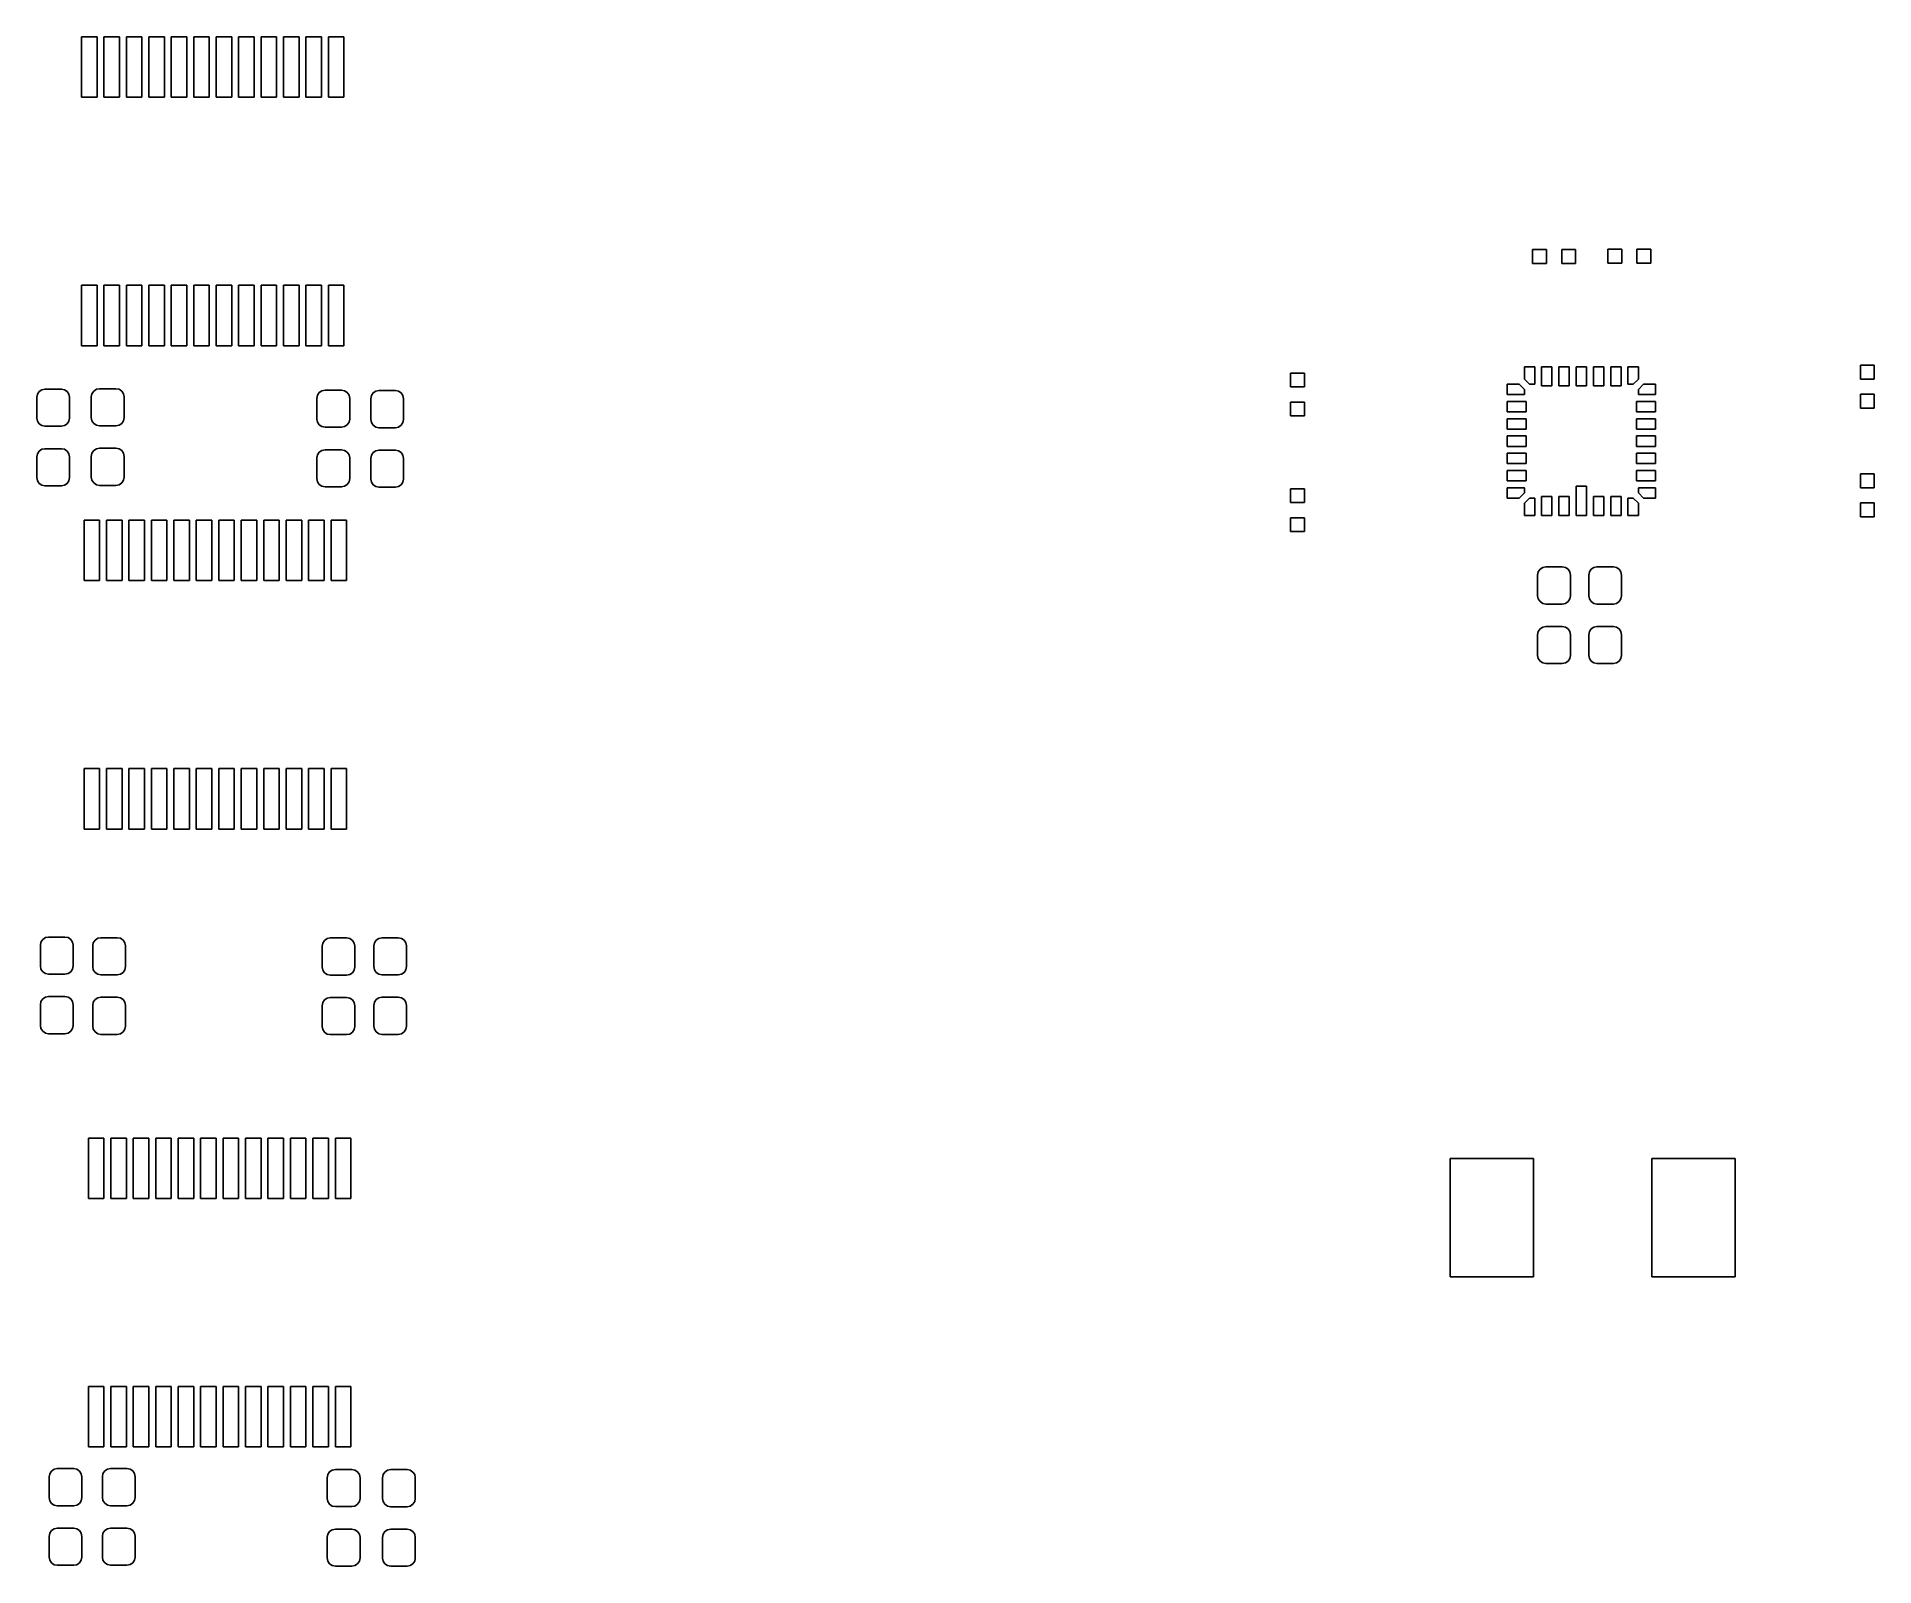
# Model space of a CAD drawing. Extents: x 80.7 to 133.9, y -100.9 to -56.6.
import ezdxf

# ---------------------------------------------------------------- set-up
doc = ezdxf.new("R2010")
doc.units = 0
doc.layers.add('BLACK', color=7, linetype='CONTINUOUS')

msp = doc.modelspace()

# ---------------------------------------------------------------- linework, layer by layer
at = {"layer": 'BLACK', "linetype": 'CONTINUOUS'}
for p, q in [((82, -58.375), (82, -56.625)), ((82, -56.625), (82.45, -56.625)), ((82.45, -56.625), (82.45, -58.375)), ((82.65, -58.375), (82.65, -56.625)), ((82.65, -56.625), (83.1, -56.625)), ((83.1, -56.625), (83.1, -58.375)), ((83.3, -58.375), (83.3, -56.625)), ((83.3, -56.625), (83.75, -56.625)), ((83.75, -56.625), (83.75, -58.375)), ((83.95, -58.375), (83.95, -56.625)), ((83.95, -56.625), (84.4, -56.625)), ((84.4, -56.625), (84.4, -58.375)), ((84.6, -58.375), (84.6, -56.625)), ((84.6, -56.625), (85.05, -56.625)), ((85.05, -56.625), (85.05, -58.375)), ((85.25, -58.375), (85.25, -56.625)), ((85.25, -56.625), (85.7, -56.625)), ((85.7, -56.625), (85.7, -58.375)), ((85.9, -58.375), (85.9, -56.625)), ((85.9, -56.625), (86.35, -56.625)), ((86.35, -56.625), (86.35, -58.375)), ((86.55, -58.375), (86.55, -56.625)), ((86.55, -56.625), (87, -56.625)), ((87, -56.625), (87, -58.375)), ((87.2, -58.375), (87.2, -56.625)), ((87.2, -56.625), (87.65, -56.625)), ((87.65, -56.625), (87.65, -58.375)), ((87.85, -58.375), (87.85, -56.625)), ((87.85, -56.625), (88.3, -56.625)), ((88.3, -56.625), (88.3, -58.375)), ((88.5, -58.375), (88.5, -56.625)), ((88.5, -56.625), (88.95, -56.625)), ((88.95, -56.625), (88.95, -58.375)), ((89.15, -58.375), (89.15, -56.625)), ((89.15, -56.625), (89.6, -56.625)), ((89.6, -56.625), (89.6, -58.375)), ((82.45, -58.375), (82, -58.375)), ((83.1, -58.375), (82.65, -58.375)), ((83.75, -58.375), (83.3, -58.375)), ((84.4, -58.375), (83.95, -58.375)), ((85.05, -58.375), (84.6, -58.375)), ((85.7, -58.375), (85.25, -58.375)), ((86.35, -58.375), (85.9, -58.375)), ((87, -58.375), (86.55, -58.375)), ((87.65, -58.375), (87.2, -58.375)), ((88.3, -58.375), (87.85, -58.375)), ((88.95, -58.375), (88.5, -58.375)), ((89.6, -58.375), (89.15, -58.375)), ((124.015, -63.19), (124.015, -62.79)), ((124.015, -62.79), (124.415, -62.79)), ((124.415, -63.19), (124.015, -63.19)), ((124.415, -62.79), (124.415, -63.19)), ((124.855, -63.19), (124.855, -62.79)), ((124.855, -62.79), (125.255, -62.79)), ((125.255, -63.19), (124.855, -63.19)), ((125.255, -62.79), (125.255, -63.19)), ((126.1925, -63.18), (126.1925, -62.78)), ((126.1925, -62.78), (126.5925, -62.78)), ((126.5925, -63.18), (126.1925, -63.18)), ((126.5925, -62.78), (126.5925, -63.18)), ((127.0325, -63.18), (127.0325, -62.78)), ((127.0325, -62.78), (127.4325, -62.78)), ((127.4325, -63.18), (127.0325, -63.18)), ((127.4325, -62.78), (127.4325, -63.18)), ((82, -65.575), (82, -63.825)), ((82, -63.825), (82.45, -63.825)), ((82.45, -63.825), (82.45, -65.575)), ((82.65, -65.575), (82.65, -63.825)), ((82.65, -63.825), (83.1, -63.825)), ((83.1, -63.825), (83.1, -65.575)), ((83.3, -65.575), (83.3, -63.825)), ((83.3, -63.825), (83.75, -63.825)), ((83.75, -63.825), (83.75, -65.575)), ((83.95, -65.575), (83.95, -63.825)), ((83.95, -63.825), (84.4, -63.825)), ((84.4, -63.825), (84.4, -65.575)), ((84.6, -65.575), (84.6, -63.825)), ((84.6, -63.825), (85.05, -63.825)), ((85.05, -63.825), (85.05, -65.575)), ((85.25, -65.575), (85.25, -63.825)), ((85.25, -63.825), (85.7, -63.825)), ((85.7, -63.825), (85.7, -65.575)), ((85.9, -65.575), (85.9, -63.825)), ((85.9, -63.825), (86.35, -63.825)), ((86.35, -63.825), (86.35, -65.575)), ((86.55, -65.575), (86.55, -63.825)), ((86.55, -63.825), (87, -63.825)), ((87, -63.825), (87, -65.575)), ((87.2, -65.575), (87.2, -63.825)), ((87.2, -63.825), (87.65, -63.825)), ((87.65, -63.825), (87.65, -65.575)), ((87.85, -65.575), (87.85, -63.825)), ((87.85, -63.825), (88.3, -63.825)), ((88.3, -63.825), (88.3, -65.575)), ((88.5, -65.575), (88.5, -63.825)), ((88.5, -63.825), (88.95, -63.825)), ((88.95, -63.825), (88.95, -65.575)), ((89.15, -65.575), (89.15, -63.825)), ((89.15, -63.825), (89.6, -63.825)), ((89.6, -63.825), (89.6, -65.575)), ((82.45, -65.575), (82, -65.575)), ((83.1, -65.575), (82.65, -65.575)), ((83.75, -65.575), (83.3, -65.575)), ((84.4, -65.575), (83.95, -65.575)), ((85.05, -65.575), (84.6, -65.575)), ((85.7, -65.575), (85.25, -65.575)), ((86.35, -65.575), (85.9, -65.575)), ((87, -65.575), (86.55, -65.575)), ((87.65, -65.575), (87.2, -65.575)), ((88.3, -65.575), (87.85, -65.575)), ((88.95, -65.575), (88.5, -65.575)), ((89.6, -65.575), (89.15, -65.575)), ((117.005, -66.77), (117.005, -66.37)), ((117.005, -66.37), (117.405, -66.37)), ((117.405, -66.37), (117.405, -66.77)), ((123.775, -66.54), (123.775, -66.19)), ((123.775, -66.19), (124.075, -66.19)), ((124.075, -66.19), (124.075, -66.54)), ((124.275, -66.74), (124.275, -66.19)), ((124.275, -66.19), (124.575, -66.19)), ((124.575, -66.19), (124.575, -66.74)), ((124.775, -66.74), (124.775, -66.19)), ((124.775, -66.19), (125.075, -66.19)), ((125.075, -66.19), (125.075, -66.74)), ((125.275, -66.74), (125.275, -66.19)), ((125.275, -66.19), (125.575, -66.19)), ((125.575, -66.19), (125.575, -66.74)), ((125.775, -66.74), (125.775, -66.19)), ((125.775, -66.19), (126.075, -66.19)), ((126.075, -66.19), (126.075, -66.74)), ((126.275, -66.74), (126.275, -66.19)), ((126.275, -66.19), (126.575, -66.19)), ((126.575, -66.19), (126.575, -66.74)), ((126.775, -66.69), (126.775, -66.19)), ((126.775, -66.19), (127.075, -66.19)), ((127.075, -66.19), (127.075, -66.54)), ((133.505, -66.54), (133.505, -66.14)), ((133.505, -66.14), (133.905, -66.14)), ((133.905, -66.14), (133.905, -66.54)), ((80.705, -67.07), (80.723079, -66.979113)), ((80.723079, -66.979113), (80.774562, -66.902062)), ((80.774562, -66.902062), (80.851613, -66.850579)), ((80.851613, -66.850579), (80.9425, -66.8325)), ((80.9425, -66.8325), (81.4175, -66.8325)), ((81.4175, -66.8325), (81.508387, -66.850579)), ((81.508387, -66.850579), (81.585438, -66.902062)), ((81.585438, -66.902062), (81.636921, -66.979113)), ((81.636921, -66.979113), (81.655, -67.07)), ((82.285, -67.0575), (82.303079, -66.966613)), ((82.303079, -66.966613), (82.354562, -66.889562)), ((82.354562, -66.889562), (82.431613, -66.838079)), ((82.431613, -66.838079), (82.5225, -66.82)), ((82.5225, -66.82), (82.9975, -66.82)), ((82.9975, -66.82), (83.088387, -66.838079)), ((83.088387, -66.838079), (83.165438, -66.889562)), ((83.165438, -66.889562), (83.216921, -66.966613)), ((83.216921, -66.966613), (83.235, -67.0575)), ((88.815, -67.1), (88.833079, -67.009113)), ((88.833079, -67.009113), (88.884562, -66.932062)), ((88.884562, -66.932062), (88.961613, -66.880579)), ((88.961613, -66.880579), (89.0525, -66.8625)), ((89.0525, -66.8625), (89.5275, -66.8625)), ((89.5275, -66.8625), (89.618387, -66.880579)), ((89.618387, -66.880579), (89.695438, -66.932062)), ((89.695438, -66.932062), (89.746921, -67.009113)), ((89.746921, -67.009113), (89.765, -67.1)), ((90.375, -67.1125), (90.393079, -67.021613)), ((90.393079, -67.021613), (90.444562, -66.944562)), ((90.444562, -66.944562), (90.521613, -66.893079)), ((90.521613, -66.893079), (90.6125, -66.875)), ((90.6125, -66.875), (91.0875, -66.875)), ((91.0875, -66.875), (91.178387, -66.893079)), ((91.178387, -66.893079), (91.255438, -66.944562)), ((91.255438, -66.944562), (91.306921, -67.021613)), ((91.306921, -67.021613), (91.325, -67.1125)), ((117.405, -66.77), (117.005, -66.77)), ((123.275, -66.99), (123.275, -66.69)), ((123.275, -66.69), (123.625, -66.69)), ((123.625, -66.99), (123.275, -66.99)), ((123.625, -66.69), (123.775, -66.84)), ((123.775, -66.99), (123.625, -66.99)), ((123.925, -66.69), (123.775, -66.54)), ((123.775, -66.84), (123.775, -66.99)), ((124.075, -66.69), (123.925, -66.69)), ((124.075, -66.54), (124.075, -66.69)), ((124.575, -66.74), (124.275, -66.74)), ((125.075, -66.74), (124.775, -66.74)), ((125.575, -66.74), (125.275, -66.74)), ((126.075, -66.74), (125.775, -66.74)), ((126.575, -66.74), (126.275, -66.74)), ((126.925, -66.69), (126.775, -66.69)), ((127.075, -66.54), (126.925, -66.69)), ((127.075, -66.84), (127.225, -66.69)), ((127.075, -66.99), (127.075, -66.84)), ((127.225, -66.99), (127.075, -66.99)), ((127.225, -66.69), (127.575, -66.69)), ((127.575, -66.99), (127.225, -66.99)), ((127.575, -66.69), (127.575, -66.99)), ((133.905, -66.54), (133.505, -66.54)), ((133.505, -67.38), (133.505, -66.98)), ((133.505, -66.98), (133.905, -66.98)), ((133.905, -66.98), (133.905, -67.38)), ((80.705, -67.67), (80.705, -67.07)), ((81.655, -67.07), (81.655, -67.67)), ((82.285, -67.6575), (82.285, -67.0575)), ((83.235, -67.0575), (83.235, -67.6575)), ((88.815, -67.7), (88.815, -67.1)), ((89.765, -67.1), (89.765, -67.7)), ((90.375, -67.7125), (90.375, -67.1125)), ((91.325, -67.1125), (91.325, -67.7125)), ((117.005, -67.61), (117.005, -67.21)), ((117.005, -67.21), (117.405, -67.21)), ((117.405, -67.21), (117.405, -67.61)), ((123.275, -67.49), (123.275, -67.19)), ((123.275, -67.19), (123.825, -67.19)), ((123.825, -67.49), (123.275, -67.49)), ((123.825, -67.19), (123.825, -67.49)), ((127.025, -67.49), (127.025, -67.19)), ((127.025, -67.19), (127.575, -67.19)), ((127.575, -67.49), (127.025, -67.49)), ((127.575, -67.19), (127.575, -67.49)), ((133.905, -67.38), (133.505, -67.38)), ((80.723079, -67.760887), (80.705, -67.67)), ((80.774562, -67.837938), (80.723079, -67.760887)), ((80.851613, -67.889421), (80.774562, -67.837938)), ((80.9425, -67.9075), (80.851613, -67.889421)), ((81.4175, -67.9075), (80.9425, -67.9075)), ((81.508387, -67.889421), (81.4175, -67.9075)), ((81.585438, -67.837938), (81.508387, -67.889421)), ((81.636921, -67.760887), (81.585438, -67.837938)), ((81.655, -67.67), (81.636921, -67.760887)), ((82.303079, -67.748387), (82.285, -67.6575)), ((82.354562, -67.825438), (82.303079, -67.748387)), ((82.431613, -67.876921), (82.354562, -67.825438)), ((82.5225, -67.895), (82.431613, -67.876921)), ((82.9975, -67.895), (82.5225, -67.895)), ((83.088387, -67.876921), (82.9975, -67.895)), ((83.165438, -67.825438), (83.088387, -67.876921)), ((83.216921, -67.748387), (83.165438, -67.825438)), ((83.235, -67.6575), (83.216921, -67.748387)), ((88.833079, -67.790887), (88.815, -67.7)), ((88.884562, -67.867938), (88.833079, -67.790887)), ((88.961613, -67.919421), (88.884562, -67.867938)), ((89.0525, -67.9375), (88.961613, -67.919421)), ((89.5275, -67.9375), (89.0525, -67.9375)), ((89.618387, -67.919421), (89.5275, -67.9375)), ((89.695438, -67.867938), (89.618387, -67.919421)), ((89.746921, -67.790887), (89.695438, -67.867938)), ((89.765, -67.7), (89.746921, -67.790887)), ((90.393079, -67.803387), (90.375, -67.7125)), ((90.444562, -67.880438), (90.393079, -67.803387)), ((90.521613, -67.931921), (90.444562, -67.880438)), ((90.6125, -67.95), (90.521613, -67.931921)), ((91.0875, -67.95), (90.6125, -67.95)), ((91.178387, -67.931921), (91.0875, -67.95)), ((91.255438, -67.880438), (91.178387, -67.931921)), ((91.306921, -67.803387), (91.255438, -67.880438)), ((91.325, -67.7125), (91.306921, -67.803387)), ((117.405, -67.61), (117.005, -67.61)), ((123.275, -67.99), (123.275, -67.69)), ((123.275, -67.69), (123.825, -67.69)), ((123.825, -67.99), (123.275, -67.99)), ((123.825, -67.69), (123.825, -67.99)), ((127.025, -67.99), (127.025, -67.69)), ((127.025, -67.69), (127.575, -67.69)), ((127.575, -67.99), (127.025, -67.99)), ((127.575, -67.69), (127.575, -67.99)), ((80.723079, -68.704113), (80.774562, -68.627062)), ((80.774562, -68.627062), (80.851613, -68.575579)), ((80.851613, -68.575579), (80.9425, -68.5575)), ((80.9425, -68.5575), (81.4175, -68.5575)), ((81.4175, -68.5575), (81.508387, -68.575579)), ((81.508387, -68.575579), (81.585438, -68.627062)), ((81.585438, -68.627062), (81.636921, -68.704113)), ((82.303079, -68.691613), (82.354562, -68.614562)), ((82.354562, -68.614562), (82.431613, -68.563079)), ((82.431613, -68.563079), (82.5225, -68.545)), ((82.5225, -68.545), (82.9975, -68.545)), ((82.9975, -68.545), (83.088387, -68.563079)), ((83.088387, -68.563079), (83.165438, -68.614562)), ((83.165438, -68.614562), (83.216921, -68.691613)), ((88.884562, -68.657062), (88.961613, -68.605579)), ((88.961613, -68.605579), (89.0525, -68.5875)), ((89.0525, -68.5875), (89.5275, -68.5875)), ((89.5275, -68.5875), (89.618387, -68.605579)), ((89.618387, -68.605579), (89.695438, -68.657062)), ((90.444562, -68.669562), (90.521613, -68.618079)), ((90.521613, -68.618079), (90.6125, -68.6)), ((90.6125, -68.6), (91.0875, -68.6)), ((91.0875, -68.6), (91.178387, -68.618079)), ((91.178387, -68.618079), (91.255438, -68.669562)), ((123.275, -68.49), (123.275, -68.19)), ((123.275, -68.19), (123.825, -68.19)), ((123.825, -68.49), (123.275, -68.49)), ((123.825, -68.19), (123.825, -68.49)), ((127.025, -68.49), (127.025, -68.19)), ((127.025, -68.19), (127.575, -68.19)), ((127.575, -68.49), (127.025, -68.49)), ((127.575, -68.19), (127.575, -68.49)), ((80.705, -68.795), (80.723079, -68.704113)), ((80.705, -69.395), (80.705, -68.795)), ((81.636921, -68.704113), (81.655, -68.795)), ((81.655, -68.795), (81.655, -69.395)), ((82.285, -68.7825), (82.303079, -68.691613)), ((82.285, -69.3825), (82.285, -68.7825)), ((83.216921, -68.691613), (83.235, -68.7825)), ((83.235, -68.7825), (83.235, -69.3825)), ((88.815, -68.825), (88.833079, -68.734113)), ((88.815, -69.425), (88.815, -68.825)), ((88.833079, -68.734113), (88.884562, -68.657062)), ((89.695438, -68.657062), (89.746921, -68.734113)), ((89.746921, -68.734113), (89.765, -68.825)), ((89.765, -68.825), (89.765, -69.425)), ((90.375, -68.8375), (90.393079, -68.746613)), ((90.375, -69.4375), (90.375, -68.8375)), ((90.393079, -68.746613), (90.444562, -68.669562)), ((91.255438, -68.669562), (91.306921, -68.746613)), ((91.306921, -68.746613), (91.325, -68.8375)), ((91.325, -68.8375), (91.325, -69.4375)), ((123.275, -68.99), (123.275, -68.69)), ((123.275, -68.69), (123.825, -68.69)), ((123.825, -68.99), (123.275, -68.99)), ((123.825, -68.69), (123.825, -68.99)), ((127.025, -68.99), (127.025, -68.69)), ((127.025, -68.69), (127.575, -68.69)), ((127.575, -68.99), (127.025, -68.99)), ((127.575, -68.69), (127.575, -68.99)), ((80.723079, -69.485887), (80.705, -69.395)), ((80.774562, -69.562938), (80.723079, -69.485887)), ((80.851613, -69.614421), (80.774562, -69.562938)), ((80.9425, -69.6325), (80.851613, -69.614421)), ((81.4175, -69.6325), (80.9425, -69.6325)), ((81.508387, -69.614421), (81.4175, -69.6325)), ((81.585438, -69.562938), (81.508387, -69.614421)), ((81.636921, -69.485887), (81.585438, -69.562938)), ((81.655, -69.395), (81.636921, -69.485887)), ((82.303079, -69.473387), (82.285, -69.3825)), ((82.354562, -69.550438), (82.303079, -69.473387)), ((82.431613, -69.601921), (82.354562, -69.550438)), ((82.5225, -69.62), (82.431613, -69.601921)), ((82.9975, -69.62), (82.5225, -69.62)), ((83.088387, -69.601921), (82.9975, -69.62)), ((83.165438, -69.550438), (83.088387, -69.601921)), ((83.216921, -69.473387), (83.165438, -69.550438)), ((83.235, -69.3825), (83.216921, -69.473387)), ((88.833079, -69.515887), (88.815, -69.425)), ((88.884562, -69.592938), (88.833079, -69.515887)), ((88.961613, -69.644421), (88.884562, -69.592938)), ((89.0525, -69.6625), (88.961613, -69.644421)), ((89.5275, -69.6625), (89.0525, -69.6625)), ((89.618387, -69.644421), (89.5275, -69.6625)), ((89.695438, -69.592938), (89.618387, -69.644421)), ((89.746921, -69.515887), (89.695438, -69.592938)), ((89.765, -69.425), (89.746921, -69.515887)), ((90.393079, -69.528387), (90.375, -69.4375)), ((90.444562, -69.605438), (90.393079, -69.528387)), ((90.521613, -69.656921), (90.444562, -69.605438)), ((90.6125, -69.675), (90.521613, -69.656921)), ((91.0875, -69.675), (90.6125, -69.675)), ((91.178387, -69.656921), (91.0875, -69.675)), ((91.255438, -69.605438), (91.178387, -69.656921)), ((91.306921, -69.528387), (91.255438, -69.605438)), ((91.325, -69.4375), (91.306921, -69.528387)), ((123.275, -69.49), (123.275, -69.19)), ((123.275, -69.19), (123.825, -69.19)), ((123.825, -69.49), (123.275, -69.49)), ((123.275, -69.99), (123.275, -69.69)), ((123.275, -69.69), (123.775, -69.69)), ((123.775, -69.69), (123.775, -69.84)), ((123.825, -69.19), (123.825, -69.49)), ((125.275, -70.49), (125.275, -69.64)), ((125.275, -69.64), (125.575, -69.64)), ((125.575, -69.64), (125.575, -70.49)), ((127.025, -69.49), (127.025, -69.19)), ((127.025, -69.19), (127.575, -69.19)), ((127.575, -69.49), (127.025, -69.49)), ((127.075, -69.84), (127.075, -69.69)), ((127.075, -69.69), (127.575, -69.69)), ((127.575, -69.19), (127.575, -69.49)), ((127.575, -69.69), (127.575, -69.99)), ((133.505, -69.69), (133.505, -69.29)), ((133.505, -69.29), (133.905, -69.29)), ((133.905, -69.69), (133.505, -69.69)), ((133.905, -69.29), (133.905, -69.69)), ((117.005, -70.12), (117.005, -69.72)), ((117.005, -69.72), (117.405, -69.72)), ((117.405, -70.12), (117.005, -70.12)), ((117.405, -69.72), (117.405, -70.12)), ((123.625, -69.99), (123.275, -69.99)), ((123.775, -69.84), (123.625, -69.99)), ((123.775, -70.14), (123.925, -69.99)), ((123.775, -70.49), (123.775, -70.14)), ((123.925, -69.99), (124.075, -69.99)), ((124.075, -69.99), (124.075, -70.49)), ((124.275, -70.49), (124.275, -69.94)), ((124.275, -69.94), (124.575, -69.94)), ((124.575, -69.94), (124.575, -70.49)), ((124.775, -70.49), (124.775, -69.94)), ((124.775, -69.94), (125.075, -69.94)), ((125.075, -69.94), (125.075, -70.49)), ((125.775, -70.49), (125.775, -69.94)), ((125.775, -69.94), (126.075, -69.94)), ((126.075, -69.94), (126.075, -70.49)), ((126.275, -70.49), (126.275, -69.94)), ((126.275, -69.94), (126.575, -69.94)), ((126.575, -69.94), (126.575, -70.49)), ((126.775, -70.49), (126.775, -69.99)), ((126.775, -69.99), (126.925, -69.99)), ((126.925, -69.99), (127.075, -70.14)), ((127.225, -69.99), (127.075, -69.84)), ((127.075, -70.14), (127.075, -70.49)), ((127.575, -69.99), (127.225, -69.99)), ((133.505, -70.53), (133.505, -70.13)), ((133.505, -70.13), (133.905, -70.13)), ((133.905, -70.13), (133.905, -70.53)), ((82.075, -72.375), (82.075, -70.625)), ((82.075, -70.625), (82.525, -70.625)), ((82.525, -70.625), (82.525, -72.375)), ((82.725, -72.375), (82.725, -70.625)), ((82.725, -70.625), (83.175, -70.625)), ((83.175, -70.625), (83.175, -72.375)), ((83.375, -72.375), (83.375, -70.625)), ((83.375, -70.625), (83.825, -70.625)), ((83.825, -70.625), (83.825, -72.375)), ((84.025, -72.375), (84.025, -70.625)), ((84.025, -70.625), (84.475, -70.625)), ((84.475, -70.625), (84.475, -72.375)), ((84.675, -72.375), (84.675, -70.625)), ((84.675, -70.625), (85.125, -70.625)), ((85.125, -70.625), (85.125, -72.375)), ((85.325, -72.375), (85.325, -70.625)), ((85.325, -70.625), (85.775, -70.625)), ((85.775, -70.625), (85.775, -72.375)), ((85.975, -72.375), (85.975, -70.625)), ((85.975, -70.625), (86.425, -70.625)), ((86.425, -70.625), (86.425, -72.375)), ((86.625, -72.375), (86.625, -70.625)), ((86.625, -70.625), (87.075, -70.625)), ((87.075, -70.625), (87.075, -72.375)), ((87.275, -72.375), (87.275, -70.625)), ((87.275, -70.625), (87.725, -70.625)), ((87.725, -70.625), (87.725, -72.375)), ((87.925, -72.375), (87.925, -70.625)), ((87.925, -70.625), (88.375, -70.625)), ((88.375, -70.625), (88.375, -72.375)), ((88.575, -72.375), (88.575, -70.625)), ((88.575, -70.625), (89.025, -70.625)), ((89.025, -70.625), (89.025, -72.375)), ((89.225, -72.375), (89.225, -70.625)), ((89.225, -70.625), (89.675, -70.625)), ((89.675, -70.625), (89.675, -72.375)), ((117.005, -70.96), (117.005, -70.56)), ((117.005, -70.56), (117.405, -70.56)), ((117.405, -70.56), (117.405, -70.96)), ((124.075, -70.49), (123.775, -70.49)), ((124.575, -70.49), (124.275, -70.49)), ((125.075, -70.49), (124.775, -70.49)), ((125.575, -70.49), (125.275, -70.49)), ((126.075, -70.49), (125.775, -70.49)), ((126.575, -70.49), (126.275, -70.49)), ((127.075, -70.49), (126.775, -70.49)), ((133.905, -70.53), (133.505, -70.53)), ((117.405, -70.96), (117.005, -70.96)), ((124.16, -72.22), (124.178079, -72.129113)), ((124.16, -72.82), (124.16, -72.22)), ((124.178079, -72.129113), (124.229562, -72.052062)), ((124.229562, -72.052062), (124.306613, -72.000579)), ((124.306613, -72.000579), (124.3975, -71.9825)), ((124.3975, -71.9825), (124.8725, -71.9825)), ((124.8725, -71.9825), (124.963387, -72.000579)), ((124.963387, -72.000579), (125.040438, -72.052062)), ((125.040438, -72.052062), (125.091921, -72.129113)), ((125.091921, -72.129113), (125.11, -72.22)), ((125.11, -72.22), (125.11, -72.82)), ((125.64, -72.22), (125.658079, -72.129113)), ((125.64, -72.82), (125.64, -72.22)), ((125.658079, -72.129113), (125.709562, -72.052062)), ((125.709562, -72.052062), (125.786613, -72.000579)), ((125.786613, -72.000579), (125.8775, -71.9825)), ((125.8775, -71.9825), (126.3525, -71.9825)), ((126.3525, -71.9825), (126.443387, -72.000579)), ((126.443387, -72.000579), (126.520438, -72.052062)), ((126.520438, -72.052062), (126.571921, -72.129113)), ((126.571921, -72.129113), (126.59, -72.22)), ((126.59, -72.22), (126.59, -72.82)), ((82.525, -72.375), (82.075, -72.375)), ((83.175, -72.375), (82.725, -72.375)), ((83.825, -72.375), (83.375, -72.375)), ((84.475, -72.375), (84.025, -72.375)), ((85.125, -72.375), (84.675, -72.375)), ((85.775, -72.375), (85.325, -72.375)), ((86.425, -72.375), (85.975, -72.375)), ((87.075, -72.375), (86.625, -72.375)), ((87.725, -72.375), (87.275, -72.375)), ((88.375, -72.375), (87.925, -72.375)), ((89.025, -72.375), (88.575, -72.375)), ((89.675, -72.375), (89.225, -72.375)), ((124.178079, -72.910887), (124.16, -72.82)), ((125.11, -72.82), (125.091921, -72.910887)), ((125.658079, -72.910887), (125.64, -72.82)), ((126.59, -72.82), (126.571921, -72.910887)), ((124.229562, -72.987938), (124.178079, -72.910887)), ((124.306613, -73.039421), (124.229562, -72.987938)), ((124.3975, -73.0575), (124.306613, -73.039421)), ((124.8725, -73.0575), (124.3975, -73.0575)), ((124.963387, -73.039421), (124.8725, -73.0575)), ((125.040438, -72.987938), (124.963387, -73.039421)), ((125.091921, -72.910887), (125.040438, -72.987938)), ((125.709562, -72.987938), (125.658079, -72.910887)), ((125.786613, -73.039421), (125.709562, -72.987938)), ((125.8775, -73.0575), (125.786613, -73.039421)), ((126.3525, -73.0575), (125.8775, -73.0575)), ((126.443387, -73.039421), (126.3525, -73.0575)), ((126.520438, -72.987938), (126.443387, -73.039421)), ((126.571921, -72.910887), (126.520438, -72.987938)), ((124.16, -73.945), (124.178079, -73.854113)), ((124.16, -74.545), (124.16, -73.945)), ((124.178079, -73.854113), (124.229562, -73.777062)), ((124.229562, -73.777062), (124.306613, -73.725579)), ((124.306613, -73.725579), (124.3975, -73.7075)), ((124.3975, -73.7075), (124.8725, -73.7075)), ((124.8725, -73.7075), (124.963387, -73.725579)), ((124.963387, -73.725579), (125.040438, -73.777062)), ((125.040438, -73.777062), (125.091921, -73.854113)), ((125.091921, -73.854113), (125.11, -73.945)), ((125.11, -73.945), (125.11, -74.545)), ((125.64, -73.945), (125.658079, -73.854113)), ((125.64, -74.545), (125.64, -73.945)), ((125.658079, -73.854113), (125.709562, -73.777062)), ((125.709562, -73.777062), (125.786613, -73.725579)), ((125.786613, -73.725579), (125.8775, -73.7075)), ((125.8775, -73.7075), (126.3525, -73.7075)), ((126.3525, -73.7075), (126.443387, -73.725579)), ((126.443387, -73.725579), (126.520438, -73.777062)), ((126.520438, -73.777062), (126.571921, -73.854113)), ((126.571921, -73.854113), (126.59, -73.945)), ((126.59, -73.945), (126.59, -74.545)), ((124.178079, -74.635887), (124.16, -74.545)), ((124.229562, -74.712938), (124.178079, -74.635887)), ((124.306613, -74.764421), (124.229562, -74.712938)), ((124.3975, -74.7825), (124.306613, -74.764421)), ((124.8725, -74.7825), (124.3975, -74.7825)), ((124.963387, -74.764421), (124.8725, -74.7825)), ((125.040438, -74.712938), (124.963387, -74.764421)), ((125.091921, -74.635887), (125.040438, -74.712938)), ((125.11, -74.545), (125.091921, -74.635887)), ((125.658079, -74.635887), (125.64, -74.545)), ((125.709562, -74.712938), (125.658079, -74.635887)), ((125.786613, -74.764421), (125.709562, -74.712938)), ((125.8775, -74.7825), (125.786613, -74.764421)), ((126.3525, -74.7825), (125.8775, -74.7825)), ((126.443387, -74.764421), (126.3525, -74.7825)), ((126.520438, -74.712938), (126.443387, -74.764421)), ((126.571921, -74.635887), (126.520438, -74.712938)), ((126.59, -74.545), (126.571921, -74.635887)), ((82.075, -79.575), (82.075, -77.825)), ((82.075, -77.825), (82.525, -77.825)), ((82.525, -77.825), (82.525, -79.575)), ((82.725, -79.575), (82.725, -77.825)), ((82.725, -77.825), (83.175, -77.825)), ((83.175, -77.825), (83.175, -79.575)), ((83.375, -79.575), (83.375, -77.825)), ((83.375, -77.825), (83.825, -77.825)), ((83.825, -77.825), (83.825, -79.575)), ((84.025, -79.575), (84.025, -77.825)), ((84.025, -77.825), (84.475, -77.825)), ((84.475, -77.825), (84.475, -79.575)), ((84.675, -79.575), (84.675, -77.825)), ((84.675, -77.825), (85.125, -77.825)), ((85.125, -77.825), (85.125, -79.575)), ((85.325, -79.575), (85.325, -77.825)), ((85.325, -77.825), (85.775, -77.825)), ((85.775, -77.825), (85.775, -79.575)), ((85.975, -79.575), (85.975, -77.825)), ((85.975, -77.825), (86.425, -77.825)), ((86.425, -77.825), (86.425, -79.575)), ((86.625, -79.575), (86.625, -77.825)), ((86.625, -77.825), (87.075, -77.825)), ((87.075, -77.825), (87.075, -79.575)), ((87.275, -79.575), (87.275, -77.825)), ((87.275, -77.825), (87.725, -77.825)), ((87.725, -77.825), (87.725, -79.575)), ((87.925, -79.575), (87.925, -77.825)), ((87.925, -77.825), (88.375, -77.825)), ((88.375, -77.825), (88.375, -79.575)), ((88.575, -79.575), (88.575, -77.825)), ((88.575, -77.825), (89.025, -77.825)), ((89.025, -77.825), (89.025, -79.575)), ((89.225, -79.575), (89.225, -77.825)), ((89.225, -77.825), (89.675, -77.825)), ((89.675, -77.825), (89.675, -79.575)), ((82.525, -79.575), (82.075, -79.575)), ((83.175, -79.575), (82.725, -79.575)), ((83.825, -79.575), (83.375, -79.575)), ((84.475, -79.575), (84.025, -79.575)), ((85.125, -79.575), (84.675, -79.575)), ((85.775, -79.575), (85.325, -79.575)), ((86.425, -79.575), (85.975, -79.575)), ((87.075, -79.575), (86.625, -79.575)), ((87.725, -79.575), (87.275, -79.575)), ((88.375, -79.575), (87.925, -79.575)), ((89.025, -79.575), (88.575, -79.575)), ((89.675, -79.575), (89.225, -79.575)), ((80.809, -82.9405), (80.827079, -82.849613)), ((80.809, -83.5405), (80.809, -82.9405)), ((80.827079, -82.849613), (80.878562, -82.772562)), ((80.878562, -82.772562), (80.955613, -82.721079)), ((80.955613, -82.721079), (81.0465, -82.703)), ((81.0465, -82.703), (81.5215, -82.703)), ((81.5215, -82.703), (81.612387, -82.721079)), ((81.612387, -82.721079), (81.689438, -82.772562)), ((81.689438, -82.772562), (81.740921, -82.849613)), ((81.740921, -82.849613), (81.759, -82.9405)), ((81.759, -82.9405), (81.759, -83.5405)), ((82.325, -82.96), (82.343079, -82.869113)), ((82.325, -83.56), (82.325, -82.96)), ((82.343079, -82.869113), (82.394562, -82.792062)), ((82.394562, -82.792062), (82.471613, -82.740579)), ((82.471613, -82.740579), (82.5625, -82.7225)), ((82.5625, -82.7225), (83.0375, -82.7225)), ((83.0375, -82.7225), (83.128387, -82.740579)), ((83.128387, -82.740579), (83.205438, -82.792062)), ((83.205438, -82.792062), (83.256921, -82.869113)), ((83.256921, -82.869113), (83.275, -82.96)), ((83.275, -82.96), (83.275, -83.56)), ((88.965, -82.968), (88.983079, -82.877113)), ((88.965, -83.568), (88.965, -82.968)), ((88.983079, -82.877113), (89.034562, -82.800062)), ((89.034562, -82.800062), (89.111613, -82.748579)), ((89.111613, -82.748579), (89.2025, -82.7305)), ((89.2025, -82.7305), (89.6775, -82.7305)), ((89.6775, -82.7305), (89.768387, -82.748579)), ((89.768387, -82.748579), (89.845438, -82.800062)), ((89.845438, -82.800062), (89.896921, -82.877113)), ((89.896921, -82.877113), (89.915, -82.968)), ((89.915, -82.968), (89.915, -83.568)), ((90.461, -82.9605), (90.479079, -82.869613)), ((90.461, -83.5605), (90.461, -82.9605)), ((90.479079, -82.869613), (90.530562, -82.792562)), ((90.530562, -82.792562), (90.607613, -82.741079)), ((90.607613, -82.741079), (90.6985, -82.723)), ((90.6985, -82.723), (91.1735, -82.723)), ((91.1735, -82.723), (91.264387, -82.741079)), ((91.264387, -82.741079), (91.341438, -82.792562)), ((91.341438, -82.792562), (91.392921, -82.869613)), ((91.392921, -82.869613), (91.411, -82.9605)), ((91.411, -82.9605), (91.411, -83.5605)), ((80.827079, -83.631387), (80.809, -83.5405)), ((80.878562, -83.708438), (80.827079, -83.631387)), ((80.955613, -83.759921), (80.878562, -83.708438)), ((81.0465, -83.778), (80.955613, -83.759921)), ((81.5215, -83.778), (81.0465, -83.778)), ((81.612387, -83.759921), (81.5215, -83.778)), ((81.689438, -83.708438), (81.612387, -83.759921)), ((81.740921, -83.631387), (81.689438, -83.708438)), ((81.759, -83.5405), (81.740921, -83.631387)), ((82.343079, -83.650887), (82.325, -83.56)), ((82.394562, -83.727938), (82.343079, -83.650887)), ((82.471613, -83.779421), (82.394562, -83.727938)), ((82.5625, -83.7975), (82.471613, -83.779421)), ((83.0375, -83.7975), (82.5625, -83.7975)), ((83.128387, -83.779421), (83.0375, -83.7975)), ((83.205438, -83.727938), (83.128387, -83.779421)), ((83.256921, -83.650887), (83.205438, -83.727938)), ((83.275, -83.56), (83.256921, -83.650887)), ((88.983079, -83.658887), (88.965, -83.568)), ((89.034562, -83.735938), (88.983079, -83.658887)), ((89.111613, -83.787421), (89.034562, -83.735938)), ((89.2025, -83.8055), (89.111613, -83.787421)), ((89.6775, -83.8055), (89.2025, -83.8055)), ((89.768387, -83.787421), (89.6775, -83.8055)), ((89.845438, -83.735938), (89.768387, -83.787421)), ((89.896921, -83.658887), (89.845438, -83.735938)), ((89.915, -83.568), (89.896921, -83.658887)), ((90.479079, -83.651387), (90.461, -83.5605)), ((90.530562, -83.728438), (90.479079, -83.651387)), ((90.607613, -83.779921), (90.530562, -83.728438)), ((90.6985, -83.798), (90.607613, -83.779921)), ((91.1735, -83.798), (90.6985, -83.798)), ((91.264387, -83.779921), (91.1735, -83.798)), ((91.341438, -83.728438), (91.264387, -83.779921)), ((91.392921, -83.651387), (91.341438, -83.728438)), ((91.411, -83.5605), (91.392921, -83.651387)), ((80.809, -84.6655), (80.827079, -84.574613)), ((80.827079, -84.574613), (80.878562, -84.497562)), ((80.878562, -84.497562), (80.955613, -84.446079)), ((80.955613, -84.446079), (81.0465, -84.428)), ((81.0465, -84.428), (81.5215, -84.428)), ((81.5215, -84.428), (81.612387, -84.446079)), ((81.612387, -84.446079), (81.689438, -84.497562)), ((81.689438, -84.497562), (81.740921, -84.574613)), ((81.740921, -84.574613), (81.759, -84.6655)), ((82.343079, -84.594113), (82.394562, -84.517062)), ((82.394562, -84.517062), (82.471613, -84.465579)), ((82.471613, -84.465579), (82.5625, -84.4475)), ((82.5625, -84.4475), (83.0375, -84.4475)), ((83.0375, -84.4475), (83.128387, -84.465579)), ((83.128387, -84.465579), (83.205438, -84.517062)), ((83.205438, -84.517062), (83.256921, -84.594113)), ((88.983079, -84.602113), (89.034562, -84.525062)), ((89.034562, -84.525062), (89.111613, -84.473579)), ((89.111613, -84.473579), (89.2025, -84.4555)), ((89.2025, -84.4555), (89.6775, -84.4555)), ((89.6775, -84.4555), (89.768387, -84.473579)), ((89.768387, -84.473579), (89.845438, -84.525062)), ((89.845438, -84.525062), (89.896921, -84.602113)), ((90.479079, -84.594613), (90.530562, -84.517562)), ((90.530562, -84.517562), (90.607613, -84.466079)), ((90.607613, -84.466079), (90.6985, -84.448)), ((90.6985, -84.448), (91.1735, -84.448)), ((91.1735, -84.448), (91.264387, -84.466079)), ((91.264387, -84.466079), (91.341438, -84.517562)), ((91.341438, -84.517562), (91.392921, -84.594613)), ((80.809, -85.2655), (80.809, -84.6655)), ((81.759, -84.6655), (81.759, -85.2655)), ((82.325, -84.685), (82.343079, -84.594113)), ((82.325, -85.285), (82.325, -84.685)), ((83.256921, -84.594113), (83.275, -84.685)), ((83.275, -84.685), (83.275, -85.285)), ((88.965, -84.693), (88.983079, -84.602113)), ((88.965, -85.293), (88.965, -84.693)), ((89.896921, -84.602113), (89.915, -84.693)), ((89.915, -84.693), (89.915, -85.293)), ((90.461, -84.6855), (90.479079, -84.594613)), ((90.461, -85.2855), (90.461, -84.6855)), ((91.392921, -84.594613), (91.411, -84.6855)), ((91.411, -84.6855), (91.411, -85.2855)), ((80.827079, -85.356387), (80.809, -85.2655)), ((80.878562, -85.433438), (80.827079, -85.356387)), ((80.955613, -85.484921), (80.878562, -85.433438)), ((81.0465, -85.503), (80.955613, -85.484921)), ((81.5215, -85.503), (81.0465, -85.503)), ((81.612387, -85.484921), (81.5215, -85.503)), ((81.689438, -85.433438), (81.612387, -85.484921)), ((81.740921, -85.356387), (81.689438, -85.433438)), ((81.759, -85.2655), (81.740921, -85.356387)), ((82.343079, -85.375887), (82.325, -85.285)), ((82.394562, -85.452938), (82.343079, -85.375887)), ((82.471613, -85.504421), (82.394562, -85.452938)), ((82.5625, -85.5225), (82.471613, -85.504421)), ((83.0375, -85.5225), (82.5625, -85.5225)), ((83.128387, -85.504421), (83.0375, -85.5225)), ((83.205438, -85.452938), (83.128387, -85.504421)), ((83.256921, -85.375887), (83.205438, -85.452938)), ((83.275, -85.285), (83.256921, -85.375887)), ((88.983079, -85.383887), (88.965, -85.293)), ((89.034562, -85.460938), (88.983079, -85.383887)), ((89.111613, -85.512421), (89.034562, -85.460938)), ((89.2025, -85.5305), (89.111613, -85.512421)), ((89.6775, -85.5305), (89.2025, -85.5305)), ((89.768387, -85.512421), (89.6775, -85.5305)), ((89.845438, -85.460938), (89.768387, -85.512421)), ((89.896921, -85.383887), (89.845438, -85.460938)), ((89.915, -85.293), (89.896921, -85.383887)), ((90.479079, -85.376387), (90.461, -85.2855)), ((90.530562, -85.453438), (90.479079, -85.376387)), ((90.607613, -85.504921), (90.530562, -85.453438)), ((90.6985, -85.523), (90.607613, -85.504921)), ((91.1735, -85.523), (90.6985, -85.523)), ((91.264387, -85.504921), (91.1735, -85.523)), ((91.341438, -85.453438), (91.264387, -85.504921)), ((91.392921, -85.376387), (91.341438, -85.453438)), ((91.411, -85.2855), (91.392921, -85.376387)), ((82.2, -90.275), (82.2, -88.525)), ((82.2, -88.525), (82.65, -88.525)), ((82.65, -88.525), (82.65, -90.275)), ((82.85, -90.275), (82.85, -88.525)), ((82.85, -88.525), (83.3, -88.525)), ((83.3, -88.525), (83.3, -90.275)), ((83.5, -90.275), (83.5, -88.525)), ((83.5, -88.525), (83.95, -88.525)), ((83.95, -88.525), (83.95, -90.275)), ((84.15, -90.275), (84.15, -88.525)), ((84.15, -88.525), (84.6, -88.525)), ((84.6, -88.525), (84.6, -90.275)), ((84.8, -90.275), (84.8, -88.525)), ((84.8, -88.525), (85.25, -88.525)), ((85.25, -88.525), (85.25, -90.275)), ((85.45, -90.275), (85.45, -88.525)), ((85.45, -88.525), (85.9, -88.525)), ((85.9, -88.525), (85.9, -90.275)), ((86.1, -90.275), (86.1, -88.525)), ((86.1, -88.525), (86.55, -88.525)), ((86.55, -88.525), (86.55, -90.275)), ((86.75, -90.275), (86.75, -88.525)), ((86.75, -88.525), (87.2, -88.525)), ((87.2, -88.525), (87.2, -90.275)), ((87.4, -90.275), (87.4, -88.525)), ((87.4, -88.525), (87.85, -88.525)), ((87.85, -88.525), (87.85, -90.275)), ((88.05, -90.275), (88.05, -88.525)), ((88.05, -88.525), (88.5, -88.525)), ((88.5, -88.525), (88.5, -90.275)), ((88.7, -90.275), (88.7, -88.525)), ((88.7, -88.525), (89.15, -88.525)), ((89.15, -88.525), (89.15, -90.275)), ((89.35, -90.275), (89.35, -88.525)), ((89.35, -88.525), (89.8, -88.525)), ((89.8, -88.525), (89.8, -90.275)), ((121.6275, -92.5445), (121.6275, -89.1155)), ((121.6275, -89.1155), (124.0405, -89.1155)), ((124.0405, -89.1155), (124.0405, -92.5445)), ((127.4695, -92.5445), (127.4695, -89.1155)), ((127.4695, -89.1155), (129.8825, -89.1155)), ((129.8825, -89.1155), (129.8825, -92.5445)), ((82.65, -90.275), (82.2, -90.275)), ((83.3, -90.275), (82.85, -90.275)), ((83.95, -90.275), (83.5, -90.275)), ((84.6, -90.275), (84.15, -90.275)), ((85.25, -90.275), (84.8, -90.275)), ((85.9, -90.275), (85.45, -90.275)), ((86.55, -90.275), (86.1, -90.275)), ((87.2, -90.275), (86.75, -90.275)), ((87.85, -90.275), (87.4, -90.275)), ((88.5, -90.275), (88.05, -90.275)), ((89.15, -90.275), (88.7, -90.275)), ((89.8, -90.275), (89.35, -90.275)), ((124.0405, -92.5445), (121.6275, -92.5445)), ((129.8825, -92.5445), (127.4695, -92.5445)), ((82.2, -97.475), (82.2, -95.725)), ((82.2, -95.725), (82.65, -95.725)), ((82.65, -95.725), (82.65, -97.475)), ((82.85, -97.475), (82.85, -95.725)), ((82.85, -95.725), (83.3, -95.725)), ((83.3, -95.725), (83.3, -97.475)), ((83.5, -97.475), (83.5, -95.725)), ((83.5, -95.725), (83.95, -95.725)), ((83.95, -95.725), (83.95, -97.475)), ((84.15, -97.475), (84.15, -95.725)), ((84.15, -95.725), (84.6, -95.725)), ((84.6, -95.725), (84.6, -97.475)), ((84.8, -97.475), (84.8, -95.725)), ((84.8, -95.725), (85.25, -95.725)), ((85.25, -95.725), (85.25, -97.475)), ((85.45, -97.475), (85.45, -95.725)), ((85.45, -95.725), (85.9, -95.725)), ((85.9, -95.725), (85.9, -97.475)), ((86.1, -97.475), (86.1, -95.725)), ((86.1, -95.725), (86.55, -95.725)), ((86.55, -95.725), (86.55, -97.475)), ((86.75, -97.475), (86.75, -95.725)), ((86.75, -95.725), (87.2, -95.725)), ((87.2, -95.725), (87.2, -97.475)), ((87.4, -97.475), (87.4, -95.725)), ((87.4, -95.725), (87.85, -95.725)), ((87.85, -95.725), (87.85, -97.475)), ((88.05, -97.475), (88.05, -95.725)), ((88.05, -95.725), (88.5, -95.725)), ((88.5, -95.725), (88.5, -97.475)), ((88.7, -97.475), (88.7, -95.725)), ((88.7, -95.725), (89.15, -95.725)), ((89.15, -95.725), (89.15, -97.475)), ((89.35, -97.475), (89.35, -95.725)), ((89.35, -95.725), (89.8, -95.725)), ((89.8, -95.725), (89.8, -97.475)), ((82.65, -97.475), (82.2, -97.475)), ((83.3, -97.475), (82.85, -97.475)), ((83.95, -97.475), (83.5, -97.475)), ((84.6, -97.475), (84.15, -97.475)), ((85.25, -97.475), (84.8, -97.475)), ((85.9, -97.475), (85.45, -97.475)), ((86.55, -97.475), (86.1, -97.475)), ((87.2, -97.475), (86.75, -97.475)), ((87.85, -97.475), (87.4, -97.475)), ((88.5, -97.475), (88.05, -97.475)), ((89.15, -97.475), (88.7, -97.475)), ((89.8, -97.475), (89.35, -97.475)), ((81.063, -98.34), (81.081079, -98.249113)), ((81.063, -98.94), (81.063, -98.34)), ((81.081079, -98.249113), (81.132562, -98.172062)), ((81.132562, -98.172062), (81.209613, -98.120579)), ((81.209613, -98.120579), (81.3005, -98.1025)), ((81.3005, -98.1025), (81.7755, -98.1025)), ((81.7755, -98.1025), (81.866387, -98.120579)), ((81.866387, -98.120579), (81.943438, -98.172062)), ((81.943438, -98.172062), (81.994921, -98.249113)), ((81.994921, -98.249113), (82.013, -98.34)), ((82.013, -98.34), (82.013, -98.94)), ((82.605, -98.3375), (82.623079, -98.246613)), ((82.605, -98.9375), (82.605, -98.3375)), ((82.623079, -98.246613), (82.674562, -98.169562)), ((82.674562, -98.169562), (82.751613, -98.118079)), ((82.751613, -98.118079), (82.8425, -98.1)), ((82.8425, -98.1), (83.3175, -98.1)), ((83.3175, -98.1), (83.408387, -98.118079)), ((83.408387, -98.118079), (83.485438, -98.169562)), ((83.485438, -98.169562), (83.536921, -98.246613)), ((83.536921, -98.246613), (83.555, -98.3375)), ((83.555, -98.3375), (83.555, -98.9375)), ((89.115, -98.365), (89.133079, -98.274113)), ((89.115, -98.965), (89.115, -98.365)), ((89.133079, -98.274113), (89.184562, -98.197062)), ((89.184562, -98.197062), (89.261613, -98.145579)), ((89.261613, -98.145579), (89.3525, -98.1275)), ((89.3525, -98.1275), (89.8275, -98.1275)), ((89.8275, -98.1275), (89.918387, -98.145579)), ((89.918387, -98.145579), (89.995438, -98.197062)), ((89.995438, -98.197062), (90.046921, -98.274113)), ((90.046921, -98.274113), (90.065, -98.365)), ((90.065, -98.365), (90.065, -98.965)), ((90.715, -98.3675), (90.733079, -98.276613)), ((90.715, -98.9675), (90.715, -98.3675)), ((90.733079, -98.276613), (90.784562, -98.199562)), ((90.784562, -98.199562), (90.861613, -98.148079)), ((90.861613, -98.148079), (90.9525, -98.13)), ((90.9525, -98.13), (91.4275, -98.13)), ((91.4275, -98.13), (91.518387, -98.148079)), ((91.518387, -98.148079), (91.595438, -98.199562)), ((91.595438, -98.199562), (91.646921, -98.276613)), ((91.646921, -98.276613), (91.665, -98.3675)), ((91.665, -98.3675), (91.665, -98.9675)), ((81.081079, -99.030887), (81.063, -98.94)), ((82.013, -98.94), (81.994921, -99.030887)), ((82.623079, -99.028387), (82.605, -98.9375)), ((83.555, -98.9375), (83.536921, -99.028387)), ((81.132562, -99.107938), (81.081079, -99.030887)), ((81.209613, -99.159421), (81.132562, -99.107938)), ((81.3005, -99.1775), (81.209613, -99.159421)), ((81.7755, -99.1775), (81.3005, -99.1775)), ((81.866387, -99.159421), (81.7755, -99.1775)), ((81.943438, -99.107938), (81.866387, -99.159421)), ((81.994921, -99.030887), (81.943438, -99.107938)), ((82.674562, -99.105438), (82.623079, -99.028387)), ((82.751613, -99.156921), (82.674562, -99.105438)), ((82.8425, -99.175), (82.751613, -99.156921)), ((83.3175, -99.175), (82.8425, -99.175)), ((83.408387, -99.156921), (83.3175, -99.175)), ((83.485438, -99.105438), (83.408387, -99.156921)), ((83.536921, -99.028387), (83.485438, -99.105438)), ((89.133079, -99.055887), (89.115, -98.965)), ((89.184562, -99.132938), (89.133079, -99.055887)), ((89.261613, -99.184421), (89.184562, -99.132938)), ((89.3525, -99.2025), (89.261613, -99.184421)), ((89.8275, -99.2025), (89.3525, -99.2025)), ((89.918387, -99.184421), (89.8275, -99.2025)), ((89.995438, -99.132938), (89.918387, -99.184421)), ((90.046921, -99.055887), (89.995438, -99.132938)), ((90.065, -98.965), (90.046921, -99.055887)), ((90.733079, -99.058387), (90.715, -98.9675)), ((90.784562, -99.135438), (90.733079, -99.058387)), ((90.861613, -99.186921), (90.784562, -99.135438)), ((90.9525, -99.205), (90.861613, -99.186921)), ((91.4275, -99.205), (90.9525, -99.205)), ((91.518387, -99.186921), (91.4275, -99.205)), ((91.595438, -99.135438), (91.518387, -99.186921)), ((91.646921, -99.058387), (91.595438, -99.135438)), ((91.665, -98.9675), (91.646921, -99.058387)), ((81.063, -100.065), (81.081079, -99.974113)), ((81.081079, -99.974113), (81.132562, -99.897062)), ((81.132562, -99.897062), (81.209613, -99.845579)), ((81.209613, -99.845579), (81.3005, -99.8275)), ((81.3005, -99.8275), (81.7755, -99.8275)), ((81.7755, -99.8275), (81.866387, -99.845579)), ((81.866387, -99.845579), (81.943438, -99.897062)), ((81.943438, -99.897062), (81.994921, -99.974113)), ((81.994921, -99.974113), (82.013, -100.065)), ((82.605, -100.0625), (82.623079, -99.971613)), ((82.623079, -99.971613), (82.674562, -99.894562)), ((82.674562, -99.894562), (82.751613, -99.843079)), ((82.751613, -99.843079), (82.8425, -99.825)), ((82.8425, -99.825), (83.3175, -99.825)), ((83.3175, -99.825), (83.408387, -99.843079)), ((83.408387, -99.843079), (83.485438, -99.894562)), ((83.485438, -99.894562), (83.536921, -99.971613)), ((83.536921, -99.971613), (83.555, -100.0625)), ((89.115, -100.09), (89.133079, -99.999113)), ((89.133079, -99.999113), (89.184562, -99.922062)), ((89.184562, -99.922062), (89.261613, -99.870579)), ((89.261613, -99.870579), (89.3525, -99.8525)), ((89.3525, -99.8525), (89.8275, -99.8525)), ((89.8275, -99.8525), (89.918387, -99.870579)), ((89.918387, -99.870579), (89.995438, -99.922062)), ((89.995438, -99.922062), (90.046921, -99.999113)), ((90.046921, -99.999113), (90.065, -100.09)), ((90.715, -100.0925), (90.733079, -100.001613)), ((90.733079, -100.001613), (90.784562, -99.924562)), ((90.784562, -99.924562), (90.861613, -99.873079)), ((90.861613, -99.873079), (90.9525, -99.855)), ((90.9525, -99.855), (91.4275, -99.855)), ((91.4275, -99.855), (91.518387, -99.873079)), ((91.518387, -99.873079), (91.595438, -99.924562)), ((91.595438, -99.924562), (91.646921, -100.001613)), ((91.646921, -100.001613), (91.665, -100.0925)), ((81.063, -100.665), (81.063, -100.065)), ((82.013, -100.065), (82.013, -100.665)), ((82.605, -100.6625), (82.605, -100.0625)), ((83.555, -100.0625), (83.555, -100.6625)), ((89.115, -100.69), (89.115, -100.09)), ((90.065, -100.09), (90.065, -100.69)), ((90.715, -100.6925), (90.715, -100.0925)), ((91.665, -100.0925), (91.665, -100.6925)), ((81.081079, -100.755887), (81.063, -100.665)), ((81.132562, -100.832938), (81.081079, -100.755887)), ((81.209613, -100.884421), (81.132562, -100.832938)), ((81.3005, -100.9025), (81.209613, -100.884421)), ((81.7755, -100.9025), (81.3005, -100.9025)), ((81.866387, -100.884421), (81.7755, -100.9025)), ((81.943438, -100.832938), (81.866387, -100.884421)), ((81.994921, -100.755887), (81.943438, -100.832938)), ((82.013, -100.665), (81.994921, -100.755887)), ((82.623079, -100.753387), (82.605, -100.6625)), ((82.674562, -100.830438), (82.623079, -100.753387)), ((82.751613, -100.881921), (82.674562, -100.830438)), ((82.8425, -100.9), (82.751613, -100.881921)), ((83.3175, -100.9), (82.8425, -100.9)), ((83.408387, -100.881921), (83.3175, -100.9)), ((83.485438, -100.830438), (83.408387, -100.881921)), ((83.536921, -100.753387), (83.485438, -100.830438)), ((83.555, -100.6625), (83.536921, -100.753387)), ((89.133079, -100.780887), (89.115, -100.69)), ((89.184562, -100.857938), (89.133079, -100.780887)), ((89.261613, -100.909421), (89.184562, -100.857938)), ((89.3525, -100.9275), (89.261613, -100.909421)), ((89.8275, -100.9275), (89.3525, -100.9275)), ((89.918387, -100.909421), (89.8275, -100.9275)), ((89.995438, -100.857938), (89.918387, -100.909421)), ((90.046921, -100.780887), (89.995438, -100.857938)), ((90.065, -100.69), (90.046921, -100.780887)), ((90.733079, -100.783387), (90.715, -100.6925)), ((90.784562, -100.860438), (90.733079, -100.783387)), ((90.861613, -100.911921), (90.784562, -100.860438)), ((90.9525, -100.93), (90.861613, -100.911921)), ((91.4275, -100.93), (90.9525, -100.93)), ((91.518387, -100.911921), (91.4275, -100.93)), ((91.595438, -100.860438), (91.518387, -100.911921)), ((91.646921, -100.783387), (91.595438, -100.860438)), ((91.665, -100.6925), (91.646921, -100.783387))]:
    msp.add_line(p, q, dxfattribs=at)

doc.saveas('drawing.dxf')
